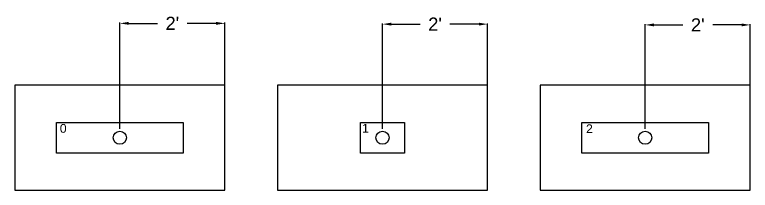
# Model space of a CAD drawing. Header units: inches. Extents: x -1683 to 11264, y -1696 to 4470.
# Drawn here: x -937.5 to -769.5, y 910.2 to 950.3 of the extents above; entities that cross this region are included whole.
import ezdxf

# ---------------------------------------------------------------- set-up
doc = ezdxf.new("R2010")
doc.units = ezdxf.units.IN
doc.header["$MEASUREMENT"] = 0
doc.layers.add('Anchoring', color=1, linetype='Continuous')
doc.layers.add('Annotation', color=7, linetype='Continuous', lineweight=9)
doc.styles.get("Standard").update_dxf_attribs({"font": 'Arial.ttf'})
doc.dimstyles.get("Standard").update_dxf_attribs({"dimtxt": 3, "dimasz": 2, "dimexe": 0.18, "dimexo": 2, "dimgap": 2, "dimtad": 0, "dimtih": 1, "dimtoh": 1, "dimzin": 0, "dimdsep": 46, "dimlunit": 4, "dimtxsty": 'Standard', "dimcen": 0.09, "dimadec": 0, "dimazin": 0, "dimtfac": 1, "dimtofl": 0, "dimtmove": 0, "dimatfit": 3, "dimfxl": 1, "dimtolj": 1, "dimtzin": 0, "dimarcsym": 0})

# ---------------------------------------------------------------- blocks, each defined once
blk = doc.blocks.new('*D3073')
at = {"layer": 'Annotation', "color": 0, "lineweight": -2, "transparency": 16777216}
for p, q in [((-793.45, 924.17), (-793.45, 948.11)), ((-791.45, 947.93), (-784.86, 947.93)), ((-771.45, 947.93), (-778.04, 947.93)), ((-769.45, 924.17), (-769.45, 948.11))]:
    blk.add_line(p, q, dxfattribs=at)
at = {"layer": 'Annotation', "color": 0, "transparency": 16777216}
for points in [[(-791.45, 948.26), (-791.45, 947.6), (-793.45, 947.93)], [(-771.45, 948.26), (-771.45, 947.6), (-769.45, 947.93)]]:
    blk.add_solid(points, dxfattribs=at)
at = {"layer": 'Annotation', "color": 0, "transparency": 16777216, "insert": (-781.45, 947.93), "char_height": 3, "attachment_point": 5}
blk.add_mtext("\\A1;2'", dxfattribs=at)
blk = doc.blocks.new('*D3074')
at = {"layer": 'Annotation', "color": 0, "lineweight": -2, "transparency": 16777216}
for p, q in [((-853.45, 924.17), (-853.45, 948.29)), ((-851.45, 948.11), (-844.86, 948.11)), ((-831.45, 948.11), (-838.04, 948.11)), ((-829.45, 924.17), (-829.45, 948.29))]:
    blk.add_line(p, q, dxfattribs=at)
at = {"layer": 'Annotation', "color": 0, "transparency": 16777216}
for points in [[(-851.45, 948.44), (-851.45, 947.78), (-853.45, 948.11)], [(-831.45, 948.44), (-831.45, 947.78), (-829.45, 948.11)]]:
    blk.add_solid(points, dxfattribs=at)
at = {"layer": 'Annotation', "color": 0, "transparency": 16777216, "insert": (-841.45, 948.11), "char_height": 3, "attachment_point": 5}
blk.add_mtext("\\A1;2'", dxfattribs=at)
blk = doc.blocks.new('*D3075')
at = {"layer": 'Annotation', "color": 0, "lineweight": -2, "transparency": 16777216}
for p, q in [((-913.45, 924.17), (-913.45, 948.47)), ((-911.45, 948.29), (-904.86, 948.29)), ((-891.45, 948.29), (-898.04, 948.29)), ((-889.45, 924.17), (-889.45, 948.47))]:
    blk.add_line(p, q, dxfattribs=at)
at = {"layer": 'Annotation', "color": 0, "transparency": 16777216}
for points in [[(-911.45, 948.62), (-911.45, 947.96), (-913.45, 948.29)], [(-891.45, 948.62), (-891.45, 947.96), (-889.45, 948.29)]]:
    blk.add_solid(points, dxfattribs=at)
at = {"layer": 'Annotation', "color": 0, "transparency": 16777216, "insert": (-901.45, 948.29), "char_height": 3, "attachment_point": 5}
blk.add_mtext("\\A1;2'", dxfattribs=at)

msp = doc.modelspace()

# ---------------------------------------------------------------- linework, layer by layer
at = {"layer": 'Anchoring'}
for points in [[(-937.452, 934.166), (-937.452, 910.166), (-889.452, 910.166), (-889.452, 934.166)], [(-877.452, 934.166), (-877.452, 910.166), (-829.452, 910.166), (-829.452, 934.166)], [(-817.452, 934.166), (-817.452, 910.166), (-769.452, 910.166), (-769.452, 934.166)], [(-927.938, 925.666), (-898.966, 925.666), (-898.966, 918.665), (-927.938, 918.665)], [(-858.468, 925.666), (-848.436, 925.666), (-848.436, 918.666), (-858.468, 918.666)], [(-807.937, 925.666), (-778.966, 925.666), (-778.966, 918.665), (-807.937, 918.665)]]:
    msp.add_lwpolyline(points, close=True, dxfattribs=at)
for centre in [(-913.452, 922.166), (-853.452, 922.166), (-793.452, 922.166)]:
    msp.add_circle(centre, 1.5, dxfattribs=at)

# ---------------------------------------------------------------- texts
at = {"layer": 'Annotation', "char_height": 2, "attachment_point": 1}
for s, insert in [('0', (-927.153, 925.302)), ('1', (-858.124, 925.329)), ('2', (-806.974, 925.224))]:
    msp.add_mtext_dynamic_manual_height_columns(s, width=4, gutter_width=1, heights=[0], dxfattribs=dict(at, insert=insert))

# ---------------------------------------------------------------- dimensions: what is measured, and where the dimension line sits
at = {"layer": 'Annotation'}
for base, p1, p2, picture, middle in [((-889.452, 948.291), (-913.452, 922.166), (-889.452, 922.166), '*D3075', (-901.452, 948.291)), ((-829.452, 948.111), (-853.452, 922.166), (-829.452, 922.166), '*D3074', (-841.452, 948.111)), ((-769.452, 947.931), (-793.452, 922.166), (-769.452, 922.166), '*D3073', (-781.452, 947.931))]:
    dim = msp.add_linear_dim(base=base, p1=p1, p2=p2, dimstyle='Standard', dxfattribs=at)
    dim.commit()
    dim.dimension.update_dxf_attribs({"geometry": picture, "text_midpoint": middle})

doc.saveas('drawing.dxf')
